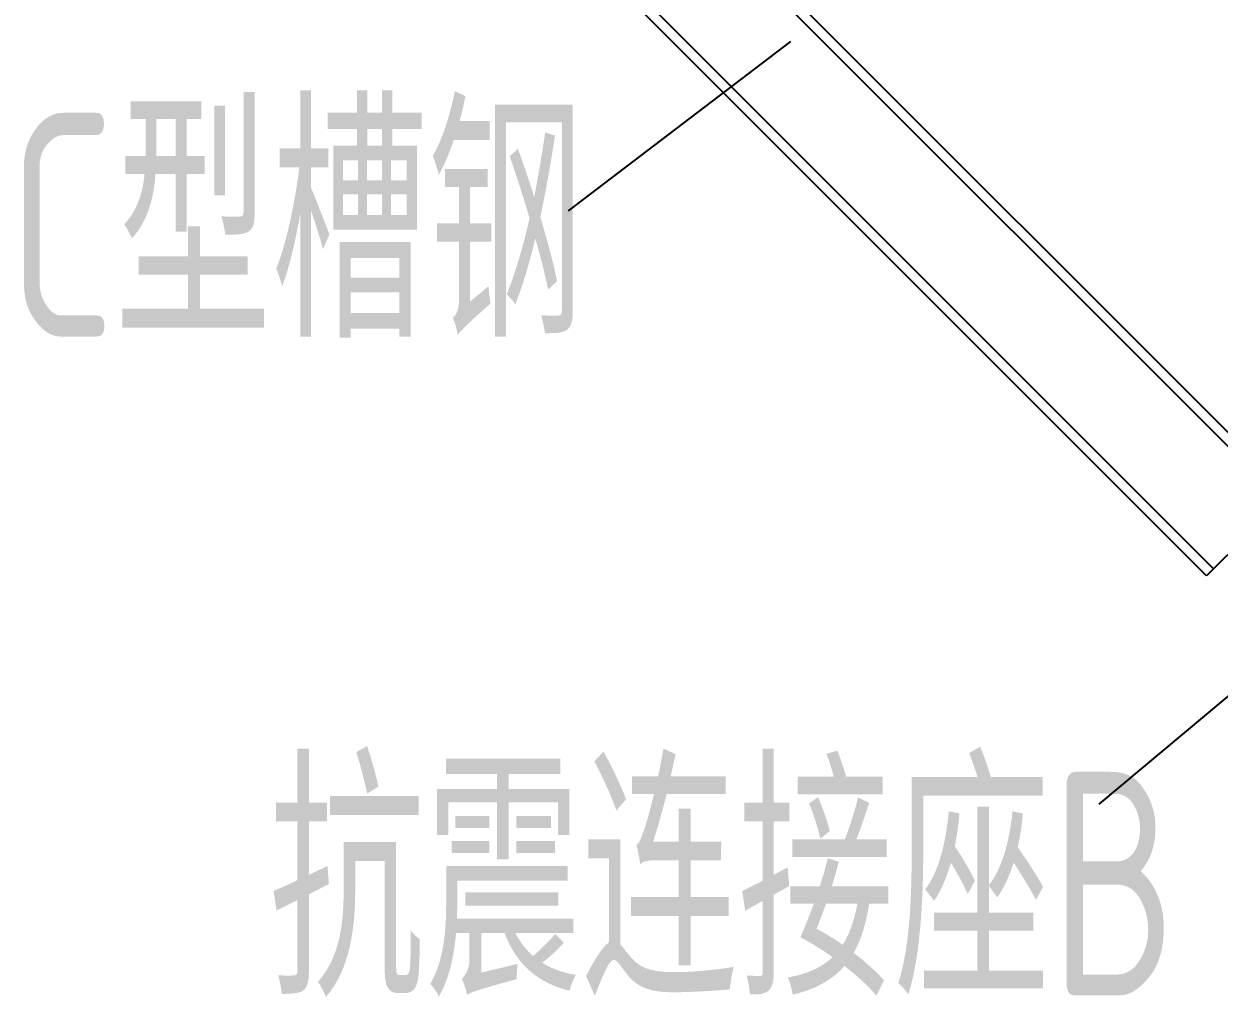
# Model space of a CAD drawing. Extents: x 1247970 to 1725648, y 860327 to 1277876.
# Drawn here: x 1315779 to 1317919, y 1200568 to 1202310 of the extents above; entities that cross this region are included whole.
import ezdxf

# ---------------------------------------------------------------- set-up
doc = ezdxf.new("R2010")
doc.units = 0
doc.header["$LTSCALE"] = 1000
doc.header["$MEASUREMENT"] = 0
doc.layers.get('0').update_dxf_attribs({"color": 254})
for name, color, linetype in [('ANNO-CTXT', 2, 'Continuous'), ('PUB_DIM', 254, 'Continuous'), ('TK', 4, 'Continuous')]:
    doc.layers.add(name, color=color, linetype=linetype)
doc.styles.add('HZ', font='tssdeng.shx', dxfattribs={"width": 0.7, "bigfont": 'hztxt.shx'})
doc.styles.get("Standard").update_dxf_attribs({"font": 'gbenor.shx', "bigfont": 'gbcbig.shx'})
doc.dimstyles.get("Standard").update_dxf_attribs({"dimtxt": 0.18, "dimasz": 0.18, "dimexe": 0.18, "dimexo": 0.0625, "dimgap": 0.09, "dimtad": 0, "dimtih": 1, "dimtoh": 1, "dimdec": 4, "dimzin": 0, "dimdsep": 46, "dimtxsty": 'Standard', "dimcen": 0.09, "dimadec": 0, "dimazin": 0, "dimtfac": 1, "dimtdec": 4, "dimtofl": 0, "dimtmove": 0, "dimatfit": 3, "dimfxl": 0, "dimtolj": 1, "dimtzin": 0, "dimarcsym": 0})

# ---------------------------------------------------------------- blocks, each defined once
blk = doc.blocks.new('A$C7BF01818')
at = {"linetype": 'Continuous'}
for p, q in [((-2632.4, 7967.4), (-4088.7, 9423.6)), ((-2619.8, 7980), (-4076.1, 9436.2)), ((-2754.8, 7845), (-4211, 9301.2)), ((-2767.4, 7832.4), (-4223.6, 9288.6)), ((-2619.8, 7980), (-2767.4, 7832.4)), ((-2619.8, 7980), (-2767.4, 7832.4))]:
    blk.add_line(p, q, dxfattribs=at)
at = {"layer": 'ANNO-CTXT', "style": 'HZ', "width": 0.7}
for s, p in [('C型槽钢', (-4913.8, 8260.2)), ('抗震连接座B', (-4446.8, 7081.7))]:
    blk.add_text(s, height=400, dxfattribs=at).set_placement(p)
at = {"layer": 'PUB_DIM'}
for points, override in [([(-3512.6, 8789.2), (-3910.4, 8485.8)], {"dimgap": 0.09}), ([(-2584.8, 7737.6), (-2960.1, 7423.7)], {"dimgap": 20, "dimtad": 0})]:
    blk.add_leader(points, dimstyle='Standard', override=override, dxfattribs=at)

msp = doc.modelspace()

# ---------------------------------------------------------------- block references
at = {"layer": 'TK'}
msp.add_blockref('A$C7BF01818', (1320663.7, 1193489.5), dxfattribs=at)

doc.saveas('drawing.dxf')
